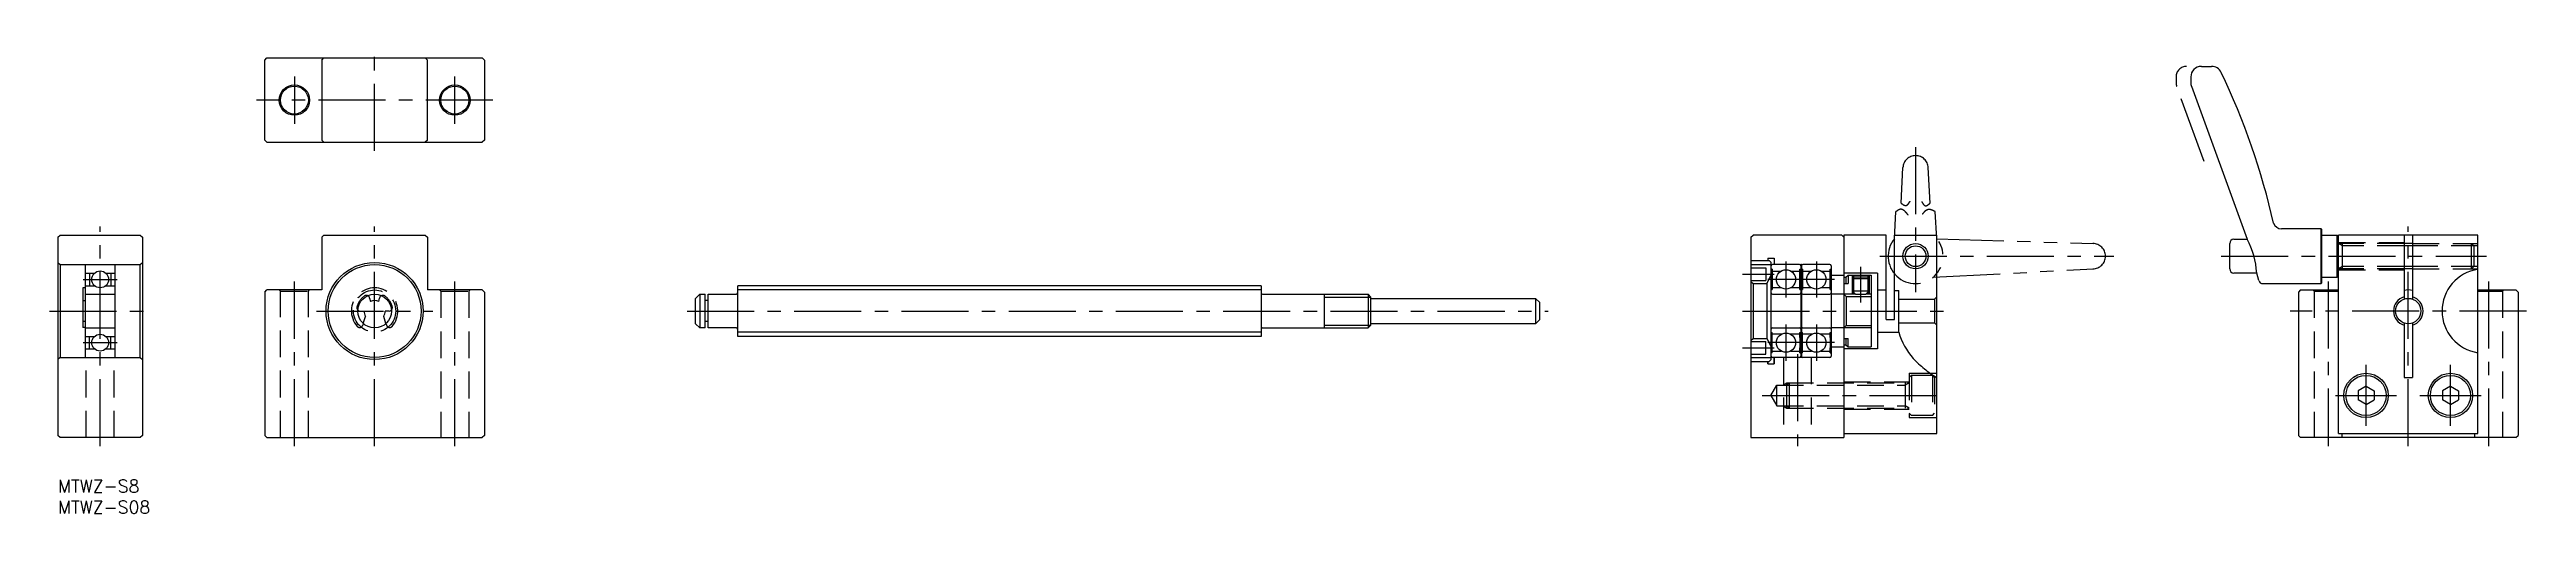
# Model space of a CAD drawing. Extents: x -2 to 585, y -8 to 102.
import ezdxf

# ---------------------------------------------------------------- set-up
doc = ezdxf.new("R2010")
doc.units = 0
doc.header["$LTSCALE"] = 0.5
for name, pattern in [('CENTER', [50.8, 31.75, -6.35, 6.35, -6.35]), ('DASHED', [19.05, 12.7, -6.35]), ('PHANTOM', [63.5, 31.75, -6.35, 6.35, -6.35, 6.35, -6.35])]:
    doc.linetypes.add(name, pattern=pattern)
for name, color, linetype in [('MSM_CENTER', 1, 'CENTER'), ('MSM_CONTINUOUS', 7, 'CONTINUOUS'), ('MSM_DASHED', 4, 'DASHED'), ('MSM_IMAGINARY', 6, 'PHANTOM'), ('MSM_NARROW', 5, 'CONTINUOUS'), ('MSM_PART_NUMBER', 7, 'CONTINUOUS')]:
    doc.layers.add(name, color=color, linetype=linetype)
doc.styles.get("Standard").update_dxf_attribs({"font": 'txt.shx', "height": 3, "bigfont": 'bigfont.shx'})

# ---------------------------------------------------------------- blocks, each defined once
blk = doc.blocks.new('*U2')
at = {"layer": 'MSM_PART_NUMBER'}
blk.add_text('MTWZ-S8', height=3, dxfattribs=at).set_placement((0, -3))
blk = doc.blocks.new('*U3')
at = {"layer": 'MSM_PART_NUMBER'}
blk.add_text('MTWZ-S08', height=3, dxfattribs=at).set_placement((0, -8))

msp = doc.modelspace()

# ---------------------------------------------------------------- linework, layer by layer
at = {"layer": 'MSM_CENTER'}
for p, q in [((75, 78), (75, 102)), ((56, 95.6), (56, 84.4)), ((94, 84.4), (94, 95.6)), ((103, 90), (47, 90)), ((440, 78.84), (440, 44.5)), ((10, 8), (10, 60)), ((75, 8), (75, 60)), ((556.7, 8), (556.7, 60)), ((431.5, 53), (487, 53)), ((512.4, 53), (575.2, 53)), ((6, 47.5), (14, 47.5)), ((56, 8), (56, 47)), ((94, 8), (94, 47)), ((399, 48.75), (406.5, 48.75)), ((420.78, 47.5), (405.02, 47.5)), ((409.3, 51.78), (409.3, 43.22)), ((416.5, 51.78), (416.5, 43.22)), ((427, 42), (427, 50.5)), ((537.7, 47), (537.7, 8)), ((575.7, 47), (575.7, 8)), ((-2, 40), (22, 40)), ((61.25, 40), (88.75, 40)), ((149, 40), (353, 40)), ((399, 40), (447, 40)), ((409.3, 36.78), (409.3, 28.22)), ((416.5, 36.78), (416.5, 28.22)), ((584.7, 40), (528.7, 40)), ((6, 32.5), (14, 32.5)), ((399, 31.25), (406.5, 31.25)), ((420.78, 32.5), (405.02, 32.5)), ((412, 29.8), (412, 8)), ((546.7, 12.75), (546.7, 27.25)), ((566.7, 12.75), (566.7, 27.25)), ((403.68, 20), (447, 20)), ((539.45, 20), (553.95, 20)), ((559.45, 20), (573.95, 20))]:
    msp.add_line(p, q, dxfattribs=at)
at = {"layer": 'MSM_CONTINUOUS'}
for p, q in [((49, 99.5), (49.5, 100)), ((49.5, 100), (100.5, 100)), ((62.5, 99.5), (63, 100)), ((87, 100), (87.5, 99.5)), ((100.5, 100), (101, 99.5)), ((49, 80.5), (49, 99.5)), ((62.5, 99.5), (62.5, 80.5)), ((87.5, 80.5), (87.5, 99.5)), ((101, 99.5), (101, 80.5)), ((505.2, 95.5), (505.2, 94.12)), ((507.7, 98), (510.13, 98)), ((505.35, 93.27), (518.55, 57)), ((49.5, 80), (49, 80.5)), ((49.5, 80), (100.5, 80)), ((63, 80), (62.5, 80.5)), ((87.5, 80.5), (87, 80)), ((101, 80.5), (100.5, 80)), ((536.11, 59.5), (526.69, 59.5)), ((536.11, 59.5), (536.2, 59.3)), ((536.11, 46.5), (536.11, 59.5)), ((536.2, 46.7), (536.2, 59.3)), ((0, 57.5), (0.5, 58)), ((0, 57.5), (0, 10.5)), ((0.5, 58), (19.5, 58)), ((19.5, 58), (20, 57.5)), ((20, 57.5), (20, 10.5)), ((62.5, 57.5), (63, 58)), ((62.5, 57.5), (62.5, 45)), ((63, 58), (87, 58)), ((87, 58), (87.5, 57.5)), ((87.5, 57.5), (87.5, 45)), ((401, 57.5), (401.5, 58)), ((401, 57.5), (401, 10)), ((422.5, 58), (401.5, 58)), ((423, 57.5), (422.5, 58)), ((423, 58), (423, 10)), ((433, 58), (423, 58)), ((433, 38), (433, 58)), ((435, 38), (435, 58)), ((435, 58), (445, 58)), ((445, 11), (445, 58)), ((514.4, 50), (514.4, 56)), ((515.4, 57), (518.55, 57)), ((536.2, 58), (539.83, 58)), ((539.83, 48), (539.83, 58)), ((540.2, 57.63), (539.83, 58)), ((540.2, 11), (540.2, 58)), ((573.2, 58), (540.2, 58)), ((555.7, 58), (555.7, 42.83)), ((557.7, 56), (555.7, 56)), ((557.7, 58), (557.7, 42.83)), ((573.2, 11), (573.2, 58)), ((0, 51.5), (0.5, 51)), ((0.5, 51), (0.5, 29)), ((0.5, 51), (19.5, 51)), ((6.5, 29), (6.5, 51)), ((6.5, 49), (8.68, 49)), ((7.5, 49), (7.5, 46)), ((11.32, 49), (13.5, 49)), ((12.5, 49), (12.5, 46)), ((13.5, 51), (13.5, 29)), ((19.5, 51), (20, 51.5)), ((19.5, 29), (19.5, 51)), ((401, 52), (405.3, 52)), ((401, 52), (405, 52)), ((401, 51), (405.8, 51)), ((401, 50.25), (404.5, 50.25)), ((401, 47.25), (404.5, 47.25)), ((401, 47), (401.5, 46.5)), ((404.5, 50.25), (404.5, 47.25)), ((404.8, 46.5), (405.8, 48.5)), ((405, 52.5), (405, 52)), ((405, 52.5), (406.5, 52.5)), ((405, 52.5), (406.5, 52.5)), ((405.3, 52), (405.8, 51.5)), ((405.8, 28.5), (405.8, 51.5)), ((406.03, 49.91), (405.8, 49.91)), ((405.86, 45.1), (405.86, 49.91)), ((406.03, 49.91), (406.03, 45.1)), ((406.03, 49.48), (408.17, 49.48)), ((412.5, 51), (406.1, 51)), ((406.5, 52.5), (406.5, 51)), ((410.43, 49.48), (412.57, 49.48)), ((412.57, 45.1), (412.57, 49.91)), ((412.57, 49.91), (412.8, 49.91)), ((412.74, 49.91), (412.74, 45.1)), ((413, 51), (412.8, 51)), ((412.8, 51), (412.8, 29)), ((413, 51), (413, 29)), ((413.23, 49.91), (413, 49.91)), ((413.06, 45.1), (413.06, 49.91)), ((413.23, 49.91), (413.23, 45.1)), ((413.23, 49.48), (415.37, 49.48)), ((419.7, 51), (413.3, 51)), ((417.63, 49.48), (419.77, 49.48)), ((419.77, 45.1), (419.77, 49.91)), ((419.77, 49.91), (420, 49.91)), ((419.94, 49.91), (419.94, 45.1)), ((420, 50.7), (420, 29.3)), ((420, 48.5), (423, 48.5)), ((431, 49), (423, 49)), ((423, 48), (423.5, 48)), ((423.5, 48), (424, 48.5)), ((423.5, 48), (423.5, 46.5)), ((424, 48.5), (424, 46.5)), ((424, 48.5), (429.5, 48.5)), ((425.27, 48), (425, 47.73)), ((425, 47.73), (425, 44.75)), ((425, 47.73), (429, 47.73)), ((425.27, 48.5), (425.27, 48)), ((428.73, 48), (425.27, 48)), ((428.73, 48.5), (428.73, 48)), ((428.73, 48), (429, 47.73)), ((429, 47.73), (429, 44.75)), ((429.5, 48.5), (429.5, 31.5)), ((431, 49), (431, 31)), ((520.8, 49), (515.4, 49)), ((521.3, 47.23), (520.8, 49)), ((536.2, 48), (539.83, 48)), ((540.2, 48.37), (539.83, 48)), ((557.7, 50), (555.7, 50)), ((5.85, 45.5), (5.85, 36.1)), ((6.5, 45.5), (5.85, 45.5)), ((5.85, 42.5), (6.5, 42.5)), ((6.5, 46), (8.68, 46)), ((6.5, 44), (13.5, 44)), ((11.32, 46), (13.5, 46)), ((49, 44.5), (49.5, 45)), ((49, 44.5), (49, 10.5)), ((62.5, 45), (49.5, 45)), ((73.82, 43.08), (74, 42.29)), ((76, 42.29), (76.18, 43.08)), ((100.5, 45), (87.5, 45)), ((100.5, 45), (101, 44.5)), ((101, 44.5), (101, 10.5)), ((151, 43), (152, 44)), ((151, 37), (151, 43)), ((152, 44), (152, 36)), ((152, 44), (153.3, 44)), ((153.3, 36), (153.3, 44)), ((154, 42.5), (153.3, 42.5)), ((154, 44), (160.7, 44)), ((154, 36), (154, 44)), ((285, 46), (161, 46)), ((161, 34), (161, 46)), ((285, 46), (285, 34)), ((285.3, 44), (310.32, 44)), ((300, 36), (300, 44)), ((310.32, 44), (311, 43.32)), ((310.32, 44), (310.32, 36)), ((311, 36.68), (311, 43.32)), ((311, 43), (350, 43)), ((350, 43), (351, 42)), ((350, 43), (350, 37)), ((351, 38), (351, 42)), ((401.5, 46.5), (404.8, 46.5)), ((401.5, 46.5), (401.5, 33.5)), ((404.8, 46.5), (404.8, 33.5)), ((405.8, 45.1), (406.03, 45.1)), ((408.23, 45.49), (406.03, 45.49)), ((406.1, 44), (412.5, 44)), ((412.57, 45.49), (410.37, 45.49)), ((412.57, 45.1), (412.8, 45.1)), ((413, 45.1), (413.23, 45.1)), ((415.43, 45.49), (413.23, 45.49)), ((413.3, 44), (419.7, 44)), ((419.77, 45.49), (417.57, 45.49)), ((419.77, 45.1), (420, 45.1)), ((423, 44), (420, 44)), ((423, 46.5), (424, 46.5)), ((425, 44.75), (429, 44.75)), ((425.75, 44), (425, 44.75)), ((425.27, 44.48), (425.27, 44)), ((425.75, 44), (428.25, 44)), ((428.25, 44), (429, 44.75)), ((428.73, 44.48), (428.73, 44)), ((431, 45), (433, 45)), ((435, 44.9), (436, 44.9)), ((436, 35), (436, 44.9)), ((436, 42.83), (444.5, 42.83)), ((445, 43.33), (444.5, 42.83)), ((444.5, 42.83), (444.5, 37.17)), ((522.26, 46.5), (536.11, 46.5)), ((531.2, 45), (530.7, 44.5)), ((530.7, 44.5), (530.7, 10.5)), ((531.2, 45), (540.2, 45)), ((536.11, 46.5), (536.2, 46.7)), ((573.2, 45), (582.2, 45)), ((582.2, 45), (582.7, 44.5)), ((582.7, 44.5), (582.7, 10.5)), ((6.5, 37.5), (5.85, 37.5)), ((6.5, 36.1), (5.85, 36.1)), ((6.5, 36), (13.5, 36)), ((71.59, 40), (72.5, 40)), ((72.31, 37.04), (72.85, 38.72)), ((77.69, 37.04), (77.15, 38.72)), ((78.41, 40), (77.5, 40)), ((151, 37), (152, 36)), ((153.3, 36), (152, 36)), ((154, 37.5), (153.3, 37.5)), ((160.7, 36), (154, 36)), ((285.3, 36), (310.32, 36)), ((310.32, 36), (311, 36.68)), ((350, 37), (311, 37)), ((350, 37), (351, 38)), ((406.1, 36), (412.5, 36)), ((413.3, 36), (419.7, 36)), ((423, 36), (420, 36)), ((433, 38), (435, 38)), ((436, 37.17), (444.5, 37.17)), ((445, 36.67), (444.5, 37.17)), ((555.7, 37.17), (555.7, 24.25)), ((557.7, 37.17), (557.7, 24.25)), ((6.5, 34), (8.68, 34)), ((6.5, 31), (8.68, 31)), ((7.5, 31), (7.5, 34)), ((11.32, 34), (13.5, 34)), ((11.32, 31), (13.5, 31)), ((12.5, 31), (12.5, 34)), ((285, 34), (161, 34)), ((401, 33), (401.5, 33.5)), ((401, 32.75), (404.5, 32.75)), ((401, 29.75), (404.5, 29.75)), ((401.5, 33.5), (404.8, 33.5)), ((404.5, 29.75), (404.5, 32.75)), ((404.8, 33.5), (405.8, 31.5)), ((405.8, 34.91), (406.03, 34.91)), ((406.03, 30.1), (405.8, 30.1)), ((405.86, 34.91), (405.86, 30.1)), ((406.03, 30.1), (406.03, 34.91)), ((408.23, 34.52), (406.03, 34.52)), ((406.03, 30.52), (408.17, 30.52)), ((412.57, 34.52), (410.37, 34.52)), ((410.43, 30.52), (412.57, 30.52)), ((412.57, 34.91), (412.8, 34.91)), ((412.57, 34.91), (412.57, 30.1)), ((412.57, 30.1), (412.8, 30.1)), ((412.74, 30.1), (412.74, 34.91)), ((413, 34.91), (413.23, 34.91)), ((413.23, 30.1), (413, 30.1)), ((413.06, 34.91), (413.06, 30.1)), ((413.23, 30.1), (413.23, 34.91)), ((415.43, 34.52), (413.23, 34.52)), ((413.23, 30.52), (415.37, 30.52)), ((419.77, 34.52), (417.57, 34.52)), ((417.63, 30.52), (419.77, 30.52)), ((419.77, 34.91), (420, 34.91)), ((419.77, 34.91), (419.77, 30.1)), ((419.77, 30.1), (420, 30.1)), ((419.94, 30.1), (419.94, 34.91)), ((420, 31.5), (423, 31.5)), ((423, 33.5), (424, 33.5)), ((423, 32), (423.5, 32)), ((431, 31), (423, 31)), ((423.5, 33.5), (423.5, 32)), ((423.5, 32), (424, 31.5)), ((424, 31.5), (424, 33.5)), ((424, 31.5), (429.5, 31.5)), ((431, 35), (436, 35)), ((0.5, 29), (0, 28.5)), ((0.5, 29), (19.5, 29)), ((19.5, 29), (20, 28.5)), ((401, 29), (405.8, 29)), ((401, 28), (405.3, 28)), ((401, 28), (405, 28)), ((405, 28), (405, 27.5)), ((405, 27.5), (405, 28)), ((405, 27.5), (406.5, 27.5)), ((405, 27.5), (406.5, 27.5)), ((405.8, 28.5), (405.3, 28)), ((412.5, 29), (406.1, 29)), ((406.5, 29), (406.5, 27.5)), ((406.5, 27.5), (406.5, 29)), ((413, 29), (412.8, 29)), ((419.7, 29), (413.3, 29)), ((555.7, 24.25), (557.7, 24.25)), ((546.7, 22.18), (544.81, 21.09)), ((544.81, 21.09), (544.81, 18.91)), ((546.7, 17.82), (544.81, 18.91)), ((546.7, 22.18), (548.59, 21.09)), ((546.7, 17.82), (548.59, 18.91)), ((548.59, 21.09), (548.59, 18.91)), ((566.7, 22.18), (564.81, 21.09)), ((564.81, 21.09), (564.81, 18.91)), ((566.7, 17.82), (564.81, 18.91)), ((566.7, 22.18), (568.59, 21.09)), ((566.7, 17.82), (568.59, 18.91)), ((568.59, 21.09), (568.59, 18.91)), ((0.5, 10), (0, 10.5)), ((19.5, 10), (0.5, 10)), ((20, 10.5), (19.5, 10)), ((49.5, 10), (49, 10.5)), ((49.5, 10), (100.5, 10)), ((101, 10.5), (100.5, 10)), ((401, 10), (423, 10)), ((423, 11), (445, 11)), ((530.7, 10.5), (531.2, 10)), ((582.2, 10), (531.2, 10)), ((540.2, 11), (573.2, 11)), ((582.2, 10), (582.7, 10.5))]:
    msp.add_line(p, q, dxfattribs=at)
at = {"layer": 'MSM_CONTINUOUS', "linetype": 'CONTINUOUS'}
for p, q in [((423, 44), (423.54, 43.46)), ((423.54, 43.46), (429.5, 43.46)), ((423.54, 43.46), (423.54, 36.54)), ((423, 36), (423.54, 36.54)), ((423.54, 36.54), (429.5, 36.54))]:
    msp.add_line(p, q, dxfattribs=at)
at = {"layer": 'MSM_CONTINUOUS'}
for centre, radius in [((56, 90), 3.6), ((56, 90), 3.3), ((94, 90), 3.6), ((94, 90), 3.3), ((440, 53), 2.46), ((10, 47.5), 2), ((75, 40), 11.5), ((75, 40), 11), ((409.3, 47.5), 2.28), ((416.5, 47.5), 2.28), ((75, 40), 4), ((556.7, 40), 3), ((10, 32.5), 2), ((409.3, 32.5), 2.28), ((416.5, 32.5), 2.28), ((546.7, 20), 5.25), ((546.7, 20), 4.75), ((566.7, 20), 5.25), ((566.7, 20), 4.75)]:
    msp.add_circle(centre, radius, dxfattribs=at)
for centre, radius, start, end in [((507.7, 95.5), 2.5, 90, 180), ((507.7, 94.12), 2.5, 180, 200), ((510.13, 95.5), 2.5, 25.49274, 90), ((357.77, 22.85), 171.3, 12.81229, 25.49274), ((526.69, 61.5), 2, 199.37899, 270), ((515.4, 56), 1, 90, 180), ((501.12, 47.78), 19.72, 3.56093, 27.88856), ((406.1, 50.7), 0.3, 90, 180), ((412.5, 50.7), 0.3, 0, 90), ((413.3, 50.7), 0.3, 90, 180), ((419.7, 50.7), 0.3, 0, 90), ((515.4, 50), 1, 180, 270), ((522.26, 47.5), 1, 195.72475, 270), ((574.7, 40), 10, 98.62693, 261.37307), ((73.04, 42.9), 0.8, 12.70359, 67.74364), ((75, 40), 2.5, 66.42182, 113.57818), ((76.96, 42.9), 0.8, 112.25636, 167.29641), ((160.7, 44.3), 0.3, 270, 0), ((285.3, 44.3), 0.3, 180, 270), ((406.1, 44.3), 0.3, 180, 270), ((412.5, 44.3), 0.3, 270, 0), ((413.3, 44.3), 0.3, 180, 270), ((419.7, 44.3), 0.3, 270, 0), ((556.7, 40), 3.5, 106.60157, 253.39843), ((556.7, 40), 5, 78.46303, 101.53697), ((556.7, 40), 3.5, 286.60157, 73.39843), ((71.59, 40.8), 0.8, 223.05173, 270), ((75, 40), 2.5, 180.00001, 210.68342), ((75, 40), 2.5, 329.31658, 359.99999), ((78.41, 40.8), 0.8, 270, 316.94826), ((160.7, 35.7), 0.3, 0, 90), ((285.3, 35.7), 0.3, 90, 180), ((406.1, 35.7), 0.3, 90, 180), ((412.5, 35.7), 0.3, 0, 90), ((413.3, 35.7), 0.3, 90, 180), ((419.7, 35.7), 0.3, 0, 90), ((452.02, 39.84), 16.74, 196.81211, 221.38143), ((406.1, 29.3), 0.3, 180, 270), ((412.5, 29.3), 0.3, 270, 0), ((413.3, 29.3), 0.3, 180, 270), ((419.7, 29.3), 0.3, 270, 0), ((456.43, 44.26), 22.97, 222.3876, 231.33429), ((455.93, 42.72), 21.46, 229.81312, 239.3933)]:
    msp.add_arc(centre, radius, start, end, dxfattribs=at)
at = {"layer": 'MSM_DASHED'}
for p, q in [((540.2, 56.25), (555.7, 56.25)), ((541.14, 55.46), (540.2, 56)), ((555.7, 56), (540.2, 56)), ((541.14, 50), (541.14, 56)), ((555.7, 55.46), (541.14, 55.46)), ((557.7, 56), (573.2, 56)), ((573.2, 55.46), (557.7, 55.46)), ((571.66, 50), (571.66, 56)), ((572.2, 55.46), (571.66, 56)), ((572.2, 55.46), (572.2, 50.54)), ((541.14, 50.54), (540.2, 50)), ((555.7, 50), (540.2, 50)), ((540.2, 49.75), (555.7, 49.75)), ((555.7, 50.54), (541.14, 50.54)), ((573.2, 50.54), (557.7, 50.54)), ((557.7, 50), (573.2, 50)), ((572.2, 50.54), (571.66, 50)), ((52.4, 45), (52.7, 44.7)), ((52.7, 10), (52.7, 44.7)), ((52.7, 44.7), (59.3, 44.7)), ((59.3, 44.7), (59.6, 45)), ((59.3, 10), (59.3, 44.7)), ((90.4, 45), (90.7, 44.7)), ((90.7, 44.7), (90.7, 10)), ((90.7, 44.7), (97.3, 44.7)), ((97.6, 45), (97.3, 44.7)), ((97.3, 44.7), (97.3, 10)), ((534.1, 45), (534.4, 44.7)), ((534.4, 44.7), (534.4, 10)), ((534.4, 44.7), (540.2, 44.7)), ((573.2, 44.7), (579, 44.7)), ((579, 44.7), (579.3, 45)), ((579, 44.7), (579, 10)), ((72.31, 37.04), (72.17, 36.63)), ((77.69, 37.04), (77.83, 36.63)), ((6.7, 10), (6.7, 29)), ((13.3, 10), (13.3, 29)), ((408.7, 29), (408.7, 10)), ((415.3, 29), (415.3, 10)), ((438.5, 25.25), (445, 25.25)), ((438.5, 25.25), (438.5, 14.75)), ((439, 24.75), (438.5, 24.25)), ((444, 24.75), (439, 24.75)), ((439, 24.75), (439, 15.25)), ((444, 24.75), (444, 15.25)), ((444, 24.75), (444.5, 24.25)), ((444.5, 24.25), (444.5, 15.75)), ((405.68, 20), (407.1, 22.46)), ((405.68, 20), (407.1, 17.54)), ((407.1, 17.54), (407.1, 22.46)), ((407.1, 22.46), (437.56, 22.46)), ((408.56, 22.46), (409.5, 23)), ((409.5, 17), (409.5, 23)), ((409.5, 22.46), (410.04, 23)), ((409.5, 23), (438.5, 23)), ((410.04, 23), (410.04, 17)), ((423, 23.25), (438.5, 23.25)), ((437.56, 23), (437.56, 17)), ((438.5, 23), (437.56, 22.46)), ((407.1, 17.54), (437.56, 17.54)), ((408.56, 17.54), (409.5, 17)), ((409.5, 17.54), (410.04, 17)), ((409.5, 17), (438.5, 17)), ((423, 16.75), (438.5, 16.75)), ((438.5, 17), (437.56, 17.54)), ((439, 15.25), (438.5, 15.75)), ((438.5, 14.75), (445, 14.75)), ((444, 15.25), (439, 15.25)), ((444, 15.25), (444.5, 15.75)), ((541, 11), (541, 10)), ((572.4, 11), (572.4, 10))]:
    msp.add_line(p, q, dxfattribs=at)
msp.add_circle((75, 40), 5, dxfattribs=at)
for centre, radius, start, end in [((75, 40), 5.5, 318.51885, 221.48115), ((75, 40), 4.3, 124.00834, 166.78702), ((73.04, 42.9), 0.8, 67.74364, 124.00834), ((76.96, 42.9), 0.8, 55.99166, 112.25636), ((75, 40), 4.3, 13.21298, 55.99166), ((71.59, 40.8), 0.8, 166.78702, 223.05173), ((71.45, 36.86), 0.761, 221.48115, 342.1308), ((78.55, 36.86), 0.761, 197.8692, 318.51885), ((78.41, 40.8), 0.8, 316.94827, 13.21298)]:
    msp.add_arc(centre, radius, start, end, dxfattribs=at)
at = {"layer": 'MSM_IMAGINARY'}
for p, q in [((501.7, 95.5), (501.7, 94.12)), ((508.34, 75.42), (501.85, 93.27)), ((436.56, 65.56), (437, 74)), ((443.44, 65.56), (443, 74)), ((435, 57.15), (435.34, 63.56)), ((445, 57.15), (444.66, 63.56)), ((445, 57.15), (482.09, 56)), ((444.15, 48), (482.16, 50))]:
    msp.add_line(p, q, dxfattribs=at)
for centre, radius, start, end in [((504.2, 95.5), 2.5, 90, 180), ((504.2, 94.12), 2.5, 180, 200), ((440, 73.84), 3, 3.01868, 176.98132), ((441.22, 72.08), 8.01, 234.45762, 238.71717), ((438.13, 67.04), 2.1, 239.34428, 248.76508), ((437.69, 65.89), 0.872, 248.57275, 267.77575), ((437.67, 65.57), 0.543, 268.54584, 284.97096), ((437.6, 65.75), 0.738, 286.28277, 313.53788), ((436.57, 66.86), 2.25, 313.10608, 328.13694), ((429.08, 71.83), 11.24, 326.77114, 329.2143), ((449.63, 70.39), 9.31, 208.59684, 211.5791), ((443.9, 66.87), 2.58, 211.5916, 219.10627), ((442.59, 65.77), 0.872, 217.47163, 243.39443), ((442.38, 65.4), 0.443, 245.84229, 266.98002), ((442.37, 65.62), 0.668, 268.73852, 293.48229), ((441.98, 66.57), 1.69, 292.8711, 304.90805), ((438.91, 70.95), 7.04, 304.96067, 310.06068), ((438.52, 59.16), 5.43, 116.79389, 125.90068), ((436.53, 63.17), 0.957, 61.58784, 118.41216), ((435.87, 61.97), 2.32, 38.94675, 61.27866), ((427.88, 54.88), 13.01, 37.13526, 41.12298), ((451.36, 54.49), 12.93, 135.20294, 139.20492), ((443.43, 62.33), 1.78, 105.40069, 134.45028), ((443.21, 62.92), 1.16, 77.32832, 102.67168), ((442.74, 60.9), 3.23, 65.53211, 77.00571), ((439.48, 53.5), 11.32, 62.76369, 66.03964), ((440, 53), 6.5, 140.28486, 39.71514), ((482, 53), 3, 270, 90)]:
    msp.add_arc(centre, radius, start, end, dxfattribs=at)
at = {"layer": 'MSM_NARROW'}
for p, q in [((557.7, 55.46), (555.7, 55.46)), ((406.03, 49.91), (405.86, 45.1)), ((405.86, 49.91), (406.03, 45.1)), ((412.74, 49.91), (412.57, 45.1)), ((412.57, 49.91), (412.74, 45.1)), ((413.06, 49.91), (413.23, 45.1)), ((413.23, 49.91), (413.06, 45.1)), ((419.77, 49.91), (419.94, 45.1)), ((419.94, 49.91), (419.77, 45.1)), ((425, 48.5), (425, 47.73)), ((425.27, 48), (425.27, 44.48)), ((428.73, 48), (428.73, 44.48)), ((429, 48.5), (429, 47.73)), ((557.7, 50.54), (555.7, 50.54)), ((285, 45.05), (161, 45.05)), ((300, 43.32), (311, 43.32)), ((425.75, 44), (423, 44)), ((425, 44.75), (425, 44)), ((429.5, 44), (428.25, 44)), ((429, 44.75), (429, 44)), ((300, 36.68), (311, 36.68)), ((429.5, 36), (423, 36)), ((285, 34.95), (161, 34.95)), ((405.86, 30.1), (406.03, 34.91)), ((406.03, 30.1), (405.86, 34.91)), ((412.57, 30.1), (412.74, 34.91)), ((412.74, 30.1), (412.57, 34.91)), ((413.23, 30.1), (413.06, 34.91)), ((413.06, 30.1), (413.23, 34.91)), ((419.94, 30.1), (419.77, 34.91)), ((419.77, 30.1), (419.94, 34.91))]:
    msp.add_line(p, q, dxfattribs=at)
msp.add_circle((440, 53), 3, dxfattribs=at)

# ---------------------------------------------------------------- block references
at = {"layer": 'MSM_CONTINUOUS'}
for name in ['*U2', '*U3']:
    msp.add_blockref(name, (0, 0), dxfattribs=at)

doc.saveas('drawing.dxf')
